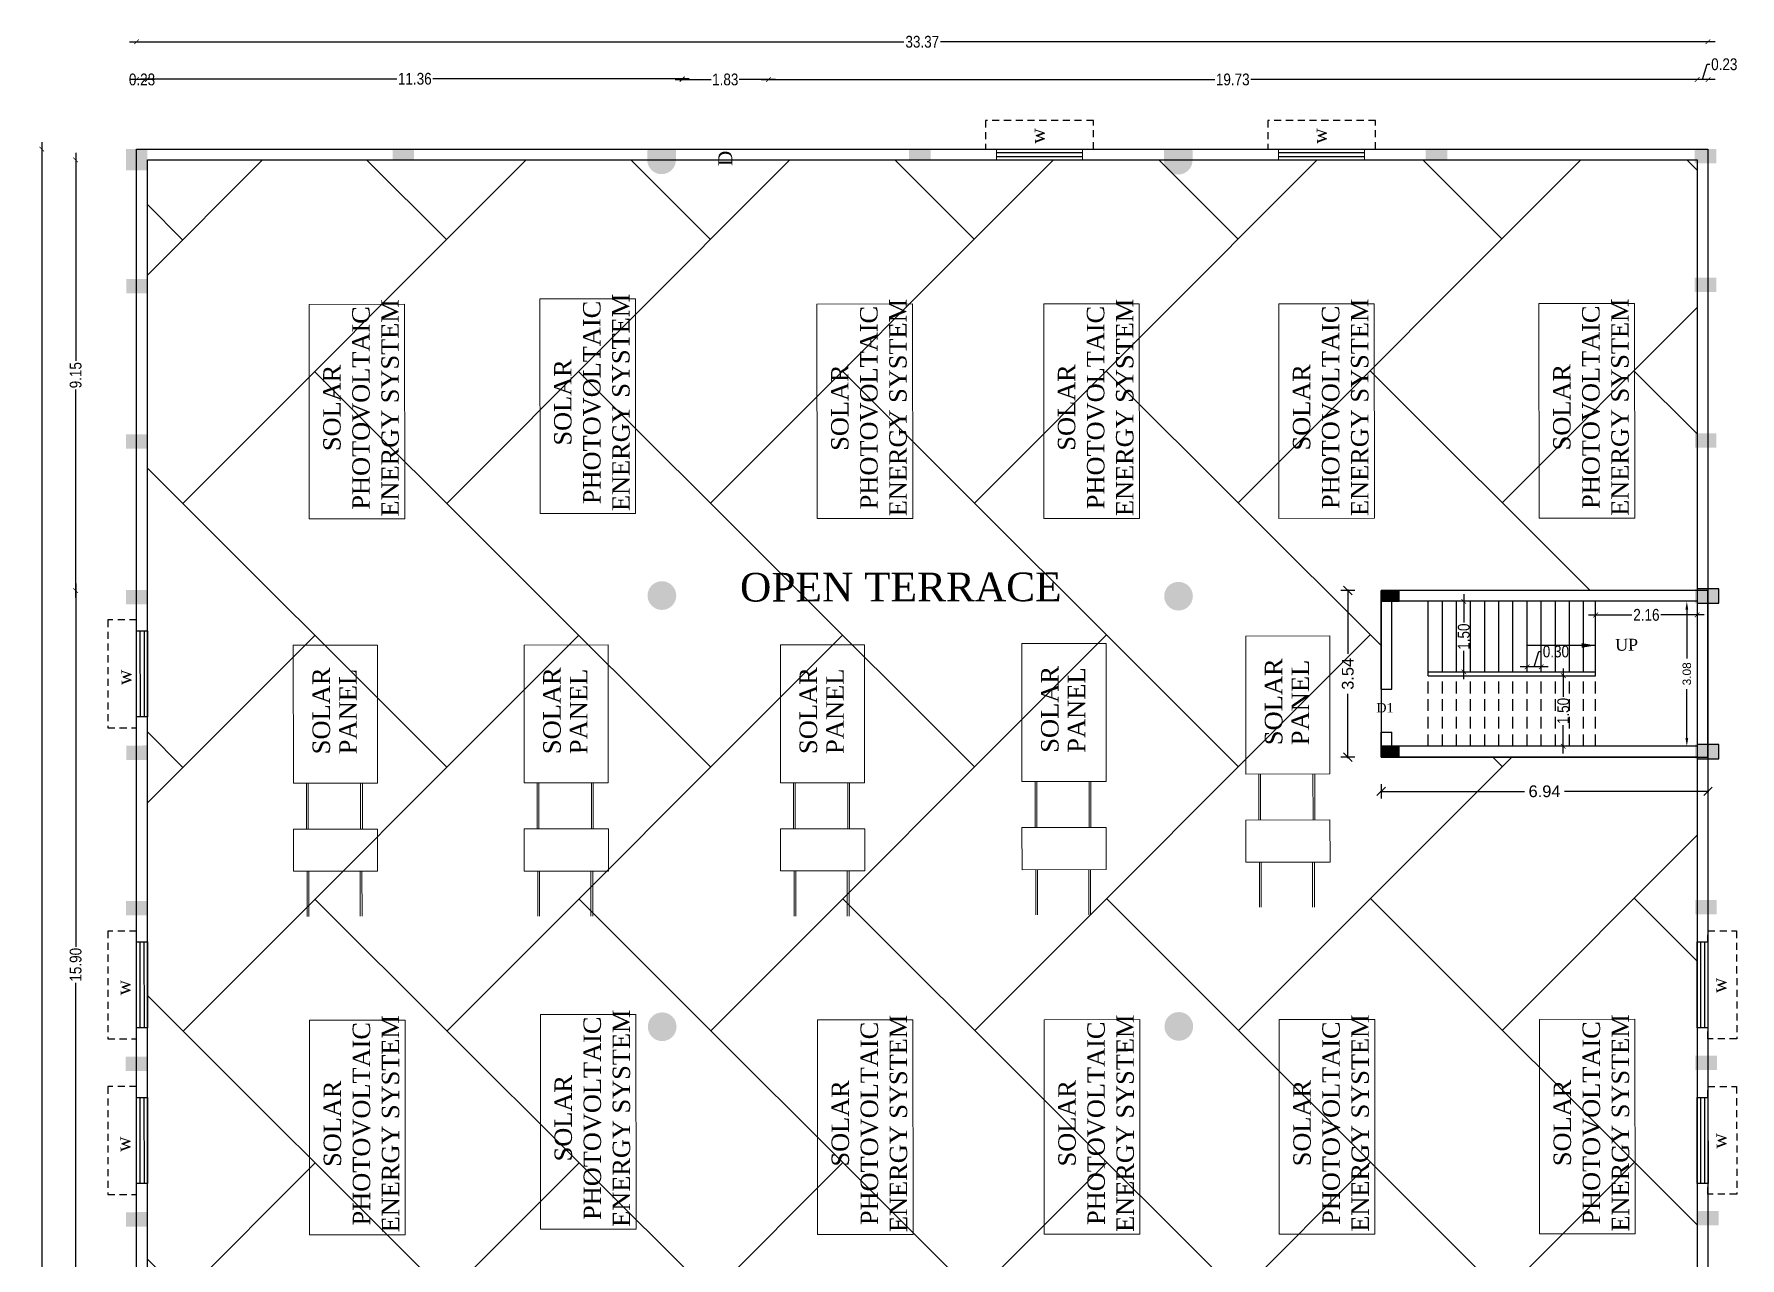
# Model space of a CAD drawing. Header units: metres. Extents: x 0 to 2231, y 0 to 2243.
# Drawn here: x 2113.82 to 2150.05, y 2185 to 2211 of the extents above; entities that cross this region are included whole.
import ezdxf

# ---------------------------------------------------------------- set-up
doc = ezdxf.new("R2010")
doc.units = ezdxf.units.M
doc.linetypes.add('DASHED', pattern=[0.75, 0.5, -0.25])
doc.linetypes.add('DASHED2', pattern=[0.375, 0.25, -0.125])
doc.layers.add('BLK_1_FLR_2_ROOF_AREA', color=54, linetype='Continuous')
doc.layers.add('BLK_1_STAIR_HEADROOM', color=1, linetype='Continuous')
doc.styles.add('DIM', font='swissc.ttf')
doc.styles.get("Standard").update_dxf_attribs({"font": 'arial.ttf'})
doc.styles.add('TIMES NEW ROMAN', font='times.ttf')
doc.dimstyles.new('Din', dxfattribs={"dimscale": 0, "dimtxt": 0.25, "dimasz": 0.1, "dimexe": 0.15, "dimexo": 0.15, "dimgap": 0.03, "dimtad": 0, "dimzin": 0, "dimdsep": 46, "dimtxsty": 'DIM', "dimblk": 'ARCHTICK', "dimcen": 0.09, "dimdle": 0.15, "dimse1": 1, "dimse2": 1, "dimclrd": 256, "dimclre": 256, "dimclrt": 7, "dimadec": 0, "dimazin": 3, "dimtfac": 1, "dimtofl": 0, "dimtmove": 1, "dimatfit": 3, "dimfxl": 0, "dimtolj": 1, "dimtzin": 0, "dimarcsym": 0})
doc.dimstyles.get("Standard").update_dxf_attribs({"dimtxt": 0.18, "dimasz": 0.18, "dimexe": 0.18, "dimexo": 0.0625, "dimgap": 0.09, "dimtad": 0, "dimtih": 1, "dimtoh": 1, "dimdec": 4, "dimzin": 0, "dimdsep": 46, "dimtxsty": 'Standard', "dimcen": 0.09, "dimadec": 0, "dimazin": 0, "dimtfac": 1, "dimtdec": 4, "dimtofl": 0, "dimtmove": 0, "dimatfit": 3, "dimfxl": 0, "dimtolj": 1, "dimtzin": 0, "dimarcsym": 0})
doc.dimstyles.new('STANDARD$0', dxfattribs={"dimtxt": 0.25, "dimasz": 0.18, "dimexe": 0.15, "dimexo": 0.15, "dimgap": 0.1, "dimtad": 0, "dimzin": 0, "dimdsep": 46, "dimtxsty": 'Standard', "dimblk": 'OBLIQUE', "dimcen": 0.0625, "dimdle": 0.02, "dimadec": 0, "dimazin": 0, "dimtfac": 1, "dimtix": 1, "dimtofl": 0, "dimtmove": 2, "dimatfit": 3, "dimldrblk": 'OBLIQUE', "dimfxl": 0, "dimtolj": 1, "dimtzin": 0, "dimarcsym": 0})

# ---------------------------------------------------------------- blocks, each defined once
blk = doc.blocks.new('_ArchTick')
at = {"color": 0, "linetype": 'ByBlock', "const_width": 0.15}
blk.add_lwpolyline([(-0.5, -0.5), (0.5, 0.5)], dxfattribs=at)
blk = doc.blocks.new('*D455')
at = {"lineweight": -2}
for p, q in [((2114.705, 2208.477), (2114.705, 2204.058)), ((2114.705, 2199.029), (2114.705, 2203.449))]:
    blk.add_line(p, q, dxfattribs=at)
at = {"layer": 'Defpoints', "color": 0}
for p in [(2114.705, 2208.327), (2117.168, 2208.327), (2116.686, 2199.179)]:
    blk.add_point(p, dxfattribs=at)
at = {"lineweight": -2, "xscale": 0.1, "yscale": 0.1, "zscale": 0.1}
for p, rotation in [((2114.705, 2208.327), 90), ((2114.705, 2199.179), 270)]:
    blk.add_blockref('_ArchTick', p, dxfattribs=dict(at, rotation=rotation))
at = {"color": 7, "insert": (2114.705, 2203.753), "char_height": 0.25, "attachment_point": 5, "rotation": 90, "style": 'DIM'}
blk.add_mtext('\\A1;9.15', dxfattribs=at)
blk = doc.blocks.new('*D456')
at = {"lineweight": -2}
for p, q in [((2113.986, 2208.707), (2113.987, 2171.073)), ((2113.987, 2132.664), (2113.987, 2170.298))]:
    blk.add_line(p, q, dxfattribs=at)
at = {"layer": 'Defpoints', "color": 0}
for p in [(2113.986, 2208.557), (2115.999, 2208.557), (2116.001, 2132.814)]:
    blk.add_point(p, dxfattribs=at)
at = {"lineweight": -2, "xscale": 0.1, "yscale": 0.1, "zscale": 0.1}
for p, rotation in [((2113.986, 2208.557), 90.00107987967621), ((2113.987, 2132.814), 270.0010798796762)]:
    blk.add_blockref('_ArchTick', p, dxfattribs=dict(at, rotation=rotation))
at = {"color": 7, "insert": (2113.987, 2170.685), "char_height": 0.25, "attachment_point": 5, "rotation": 270.0011, "style": 'DIM'}
blk.add_mtext('\\A1;75.74', dxfattribs=at)
blk = doc.blocks.new('*D457')
at = {"lineweight": -2}
for p, q in [((2149.256, 2210.035), (2149.353, 2210.358)), ((2149.353, 2210.358), (2149.413, 2210.358)), ((2149.521, 2210.035), (2148.991, 2210.035))]:
    blk.add_line(p, q, dxfattribs=at)
at = {"layer": 'Defpoints', "color": 0}
for p in [(2149.141, 2210.035), (2149.141, 2206.698), (2149.371, 2206.698)]:
    blk.add_point(p, dxfattribs=at)
at = {"lineweight": -2, "xscale": 0.1, "yscale": 0.1, "zscale": 0.1, "rotation": 180}
blk.add_blockref('_ArchTick', (2149.141, 2210.035), dxfattribs=at)
at = {"lineweight": -2, "xscale": 0.1, "yscale": 0.1, "zscale": 0.1}
blk.add_blockref('_ArchTick', (2149.371, 2210.035), dxfattribs=at)
at = {"color": 7, "insert": (2149.717, 2210.358), "char_height": 0.25, "attachment_point": 5, "style": 'DIM'}
blk.add_mtext('\\A1;0.23', dxfattribs=at)
blk = doc.blocks.new('*D373')
at = {"lineweight": -2}
for p, q in [((2129.265, 2210.035), (2138.896, 2210.035)), ((2149.291, 2210.035), (2139.66, 2210.035))]:
    blk.add_line(p, q, dxfattribs=at)
at = {"layer": 'Defpoints', "color": 0}
for p in [(2129.415, 2210.035), (2129.415, 2208.442), (2149.141, 2206.698)]:
    blk.add_point(p, dxfattribs=at)
at = {"lineweight": -2, "xscale": 0.1, "yscale": 0.1, "zscale": 0.1, "rotation": 180}
blk.add_blockref('_ArchTick', (2129.415, 2210.035), dxfattribs=at)
at = {"lineweight": -2, "xscale": 0.1, "yscale": 0.1, "zscale": 0.1}
blk.add_blockref('_ArchTick', (2149.141, 2210.035), dxfattribs=at)
at = {"color": 7, "insert": (2139.278, 2210.035), "char_height": 0.25, "attachment_point": 5, "style": 'DIM'}
blk.add_mtext('\\A1;19.73', dxfattribs=at)
blk = doc.blocks.new('*D374')
at = {"lineweight": -2}
for p, q in [((2127.435, 2210.035), (2128.2, 2210.035)), ((2129.565, 2210.035), (2128.799, 2210.035))]:
    blk.add_line(p, q, dxfattribs=at)
at = {"layer": 'Defpoints', "color": 0}
for p in [(2127.585, 2210.035), (2127.585, 2208.442), (2129.415, 2208.442)]:
    blk.add_point(p, dxfattribs=at)
at = {"lineweight": -2, "xscale": 0.1, "yscale": 0.1, "zscale": 0.1, "rotation": 180}
blk.add_blockref('_ArchTick', (2127.585, 2210.035), dxfattribs=at)
at = {"lineweight": -2, "xscale": 0.1, "yscale": 0.1, "zscale": 0.1}
blk.add_blockref('_ArchTick', (2129.415, 2210.035), dxfattribs=at)
at = {"color": 7, "insert": (2128.5, 2210.035), "char_height": 0.25, "attachment_point": 5, "style": 'DIM'}
blk.add_mtext('\\A1;1.83', dxfattribs=at)
blk = doc.blocks.new('*D375')
at = {"lineweight": -2}
for p, q in [((2116.079, 2210.05), (2121.523, 2210.05)), ((2127.735, 2210.05), (2122.291, 2210.05))]:
    blk.add_line(p, q, dxfattribs=at)
at = {"layer": 'Defpoints', "color": 0}
for p in [(2116.229, 2210.05), (2127.585, 2208.458), (2116.229, 2207.89)]:
    blk.add_point(p, dxfattribs=at)
at = {"lineweight": -2, "xscale": 0.1, "yscale": 0.1, "zscale": 0.1, "rotation": 180}
blk.add_blockref('_ArchTick', (2116.229, 2210.05), dxfattribs=at)
at = {"lineweight": -2, "xscale": 0.1, "yscale": 0.1, "zscale": 0.1}
blk.add_blockref('_ArchTick', (2127.585, 2210.05), dxfattribs=at)
at = {"color": 7, "insert": (2121.907, 2210.05), "char_height": 0.25, "attachment_point": 5, "style": 'DIM'}
blk.add_mtext('\\A1;11.36', dxfattribs=at)
blk = doc.blocks.new('*D458')
at = {"lineweight": -2}
blk.add_line((2116.379, 2210.035), (2115.849, 2210.035), dxfattribs=at)
at = {"layer": 'Defpoints', "color": 0}
for p in [(2115.999, 2210.035), (2115.999, 2207.827), (2116.229, 2207.875)]:
    blk.add_point(p, dxfattribs=at)
at = {"lineweight": -2, "xscale": 0.1, "yscale": 0.1, "zscale": 0.1, "rotation": 180}
blk.add_blockref('_ArchTick', (2115.999, 2210.035), dxfattribs=at)
at = {"lineweight": -2, "xscale": 0.1, "yscale": 0.1, "zscale": 0.1}
blk.add_blockref('_ArchTick', (2116.229, 2210.035), dxfattribs=at)
at = {"color": 7, "insert": (2116.114, 2210.035), "char_height": 0.25, "attachment_point": 5, "style": 'DIM'}
blk.add_mtext('\\A1;0.23', dxfattribs=at)
blk = doc.blocks.new('*D459')
at = {"lineweight": -2}
for p, q in [((2115.849, 2210.836), (2132.296, 2210.836)), ((2149.521, 2210.836), (2133.073, 2210.836))]:
    blk.add_line(p, q, dxfattribs=at)
at = {"layer": 'Defpoints', "color": 0}
for p in [(2115.999, 2210.836), (2115.999, 2204.254), (2149.371, 2204.254)]:
    blk.add_point(p, dxfattribs=at)
at = {"lineweight": -2, "xscale": 0.1, "yscale": 0.1, "zscale": 0.1, "rotation": 180}
blk.add_blockref('_ArchTick', (2115.999, 2210.836), dxfattribs=at)
at = {"lineweight": -2, "xscale": 0.1, "yscale": 0.1, "zscale": 0.1}
blk.add_blockref('_ArchTick', (2149.371, 2210.836), dxfattribs=at)
at = {"color": 7, "insert": (2132.685, 2210.836), "char_height": 0.25, "attachment_point": 5, "style": 'DIM'}
blk.add_mtext('\\A1;33.37', dxfattribs=at)
blk = doc.blocks.new('*D376')
at = {"lineweight": -2}
for p, q in [((2146.835, 2198.66), (2147.757, 2198.66)), ((2149.291, 2198.66), (2148.368, 2198.66))]:
    blk.add_line(p, q, dxfattribs=at)
at = {"layer": 'Defpoints', "color": 0}
for p in [(2146.985, 2198.949), (2149.141, 2198.949), (2149.141, 2198.66)]:
    blk.add_point(p, dxfattribs=at)
at = {"lineweight": -2, "xscale": 0.1, "yscale": 0.1, "zscale": 0.1, "rotation": 180}
blk.add_blockref('_ArchTick', (2146.985, 2198.66), dxfattribs=at)
at = {"lineweight": -2, "xscale": 0.1, "yscale": 0.1, "zscale": 0.1}
blk.add_blockref('_ArchTick', (2149.141, 2198.66), dxfattribs=at)
at = {"color": 7, "insert": (2148.063, 2198.66), "char_height": 0.25, "attachment_point": 5, "style": 'DIM'}
blk.add_mtext('\\A1;2.16', dxfattribs=at)
blk = doc.blocks.new('*D460')
at = {"color": 0, "lineweight": -2}
for p, q in [((2148.922, 2198.769), (2148.922, 2197.733)), ((2148.922, 2196.049), (2148.922, 2197.085))]:
    blk.add_line(p, q, dxfattribs=at)
at = {"color": 0}
for points in [[(2148.892, 2198.769), (2148.952, 2198.769), (2148.922, 2198.949)], [(2148.892, 2196.049), (2148.952, 2196.049), (2148.922, 2195.869)]]:
    blk.add_solid(points, dxfattribs=at)
at = {"layer": 'Defpoints', "color": 0}
for p in [(2149.141, 2198.949), (2148.922, 2195.869), (2149.141, 2195.869)]:
    blk.add_point(p, dxfattribs=at)
at = {"color": 0, "insert": (2148.922, 2197.409), "char_height": 0.18, "attachment_point": 5, "rotation": 90}
blk.add_mtext('\\A1;3.08', dxfattribs=at)
blk = doc.blocks.new('*D365')
at = {"lineweight": -2}
for p, q in [((2114.705, 2199.329), (2114.705, 2191.61)), ((2114.705, 2183.126), (2114.705, 2190.845))]:
    blk.add_line(p, q, dxfattribs=at)
at = {"layer": 'Defpoints', "color": 0}
for p in [(2114.705, 2199.179), (2114.705, 2183.276), (2114.705, 2183.276)]:
    blk.add_point(p, dxfattribs=at)
at = {"lineweight": -2, "xscale": 0.1, "yscale": 0.1, "zscale": 0.1}
for p, rotation in [((2114.705, 2199.179), 90), ((2114.705, 2183.276), 270)]:
    blk.add_blockref('_ArchTick', p, dxfattribs=dict(at, rotation=rotation))
at = {"color": 7, "insert": (2114.705, 2191.228), "char_height": 0.25, "attachment_point": 5, "rotation": 90, "style": 'DIM'}
blk.add_mtext('\\A1;15.90', dxfattribs=at)
blk = doc.blocks.new('A$C41D80E98')
at = {"lineweight": 13}
blk.add_lwpolyline([(0, 2.37), (1.096, 2.37), (1.096, -0.092), (0, -0.092)], close=True, dxfattribs=at)
at = {"linetype": 'ByBlock', "lineweight": 18, "insert": (0.161, -0.088), "char_height": 0.2, "attachment_point": 1, "rotation": 90}
blk.add_mtext_dynamic_manual_height_columns('{\\fTimes New Roman|b0|i0|c0|p18;\\W5.12754;  \\W1;SOLAR \\P{\\W1.363485; }PHOTOVOLTAIC \\P{\\W0.286337; }ENERGY SYSTEM }', width=2.4665, gutter_width=12.5, heights=[0], dxfattribs=at)
blk = doc.blocks.new('A$C0F376840')
at = {"lineweight": 18}
for p, q in [((0, 1.735), (0, 3.532)), ((0, 3.532), (1.096, 3.532)), ((1.096, 3.532), (1.096, 1.735)), ((1.096, 1.735), (0, 1.735)), ((0.17, 1.136), (0.17, 1.735)), ((0.193, 1.136), (0.193, 1.735)), ((0.875, 1.136), (0.875, 1.735)), ((0.898, 1.136), (0.898, 1.735)), ((0, 1.136), (1.096, 1.136)), ((0, 1.136), (0, 0.588)), ((1.096, 1.136), (1.096, 0.588)), ((0, 0.588), (1.096, 0.588)), ((0.178, 0.588), (0.178, 0)), ((0.2, 0.588), (0.2, 0)), ((0.869, 0.588), (0.869, 0)), ((0.892, 0.588), (0.892, 0))]:
    blk.add_line(p, q, dxfattribs=at)
at = {"lineweight": 13, "style": 'TIMES NEW ROMAN'}
for s, p in [('SOLAR ', (0.477, 2.11)), ('PANEL', (0.825, 2.11))]:
    blk.add_text(s, height=0.2286, rotation=90, dxfattribs=at).set_placement(p)
blk = doc.blocks.new('*D606')
at = {"lineweight": -2}
for p, q in [((2145.679, 2197.559), (2145.776, 2197.882)), ((2145.776, 2197.882), (2145.836, 2197.882)), ((2145.979, 2197.559), (2145.379, 2197.559))]:
    blk.add_line(p, q, dxfattribs=at)
at = {"layer": 'Defpoints', "color": 0}
for p in [(2145.529, 2197.559), (2145.529, 2197.449), (2145.829, 2197.449)]:
    blk.add_point(p, dxfattribs=at)
at = {"lineweight": -2, "xscale": 0.1, "yscale": 0.1, "zscale": 0.1, "rotation": 180}
blk.add_blockref('_ArchTick', (2145.529, 2197.559), dxfattribs=at)
at = {"lineweight": -2, "xscale": 0.1, "yscale": 0.1, "zscale": 0.1}
blk.add_blockref('_ArchTick', (2145.829, 2197.559), dxfattribs=at)
at = {"color": 7, "insert": (2146.141, 2197.882), "char_height": 0.25, "attachment_point": 5, "style": 'DIM'}
blk.add_mtext('\\A1;0.30', dxfattribs=at)
blk = doc.blocks.new('*D607')
at = {"lineweight": -2}
for p, q in [((2144.185, 2199.099), (2144.185, 2198.499)), ((2144.185, 2197.299), (2144.185, 2197.9))]:
    blk.add_line(p, q, dxfattribs=at)
at = {"layer": 'Defpoints', "color": 0}
for p in [(2144.185, 2198.949), (2144.329, 2198.949), (2144.329, 2197.449)]:
    blk.add_point(p, dxfattribs=at)
at = {"lineweight": -2, "xscale": 0.1, "yscale": 0.1, "zscale": 0.1}
for p, rotation in [((2144.185, 2198.949), 90), ((2144.185, 2197.449), 270)]:
    blk.add_blockref('_ArchTick', p, dxfattribs=dict(at, rotation=rotation))
at = {"color": 7, "insert": (2144.185, 2198.199), "char_height": 0.25, "attachment_point": 5, "rotation": 90, "style": 'DIM'}
blk.add_mtext('\\A1;1.50', dxfattribs=at)
blk = doc.blocks.new('*D608')
at = {"lineweight": -2}
for p, q in [((2146.298, 2197.519), (2146.298, 2196.919)), ((2146.298, 2195.719), (2146.298, 2196.32))]:
    blk.add_line(p, q, dxfattribs=at)
at = {"layer": 'Defpoints', "color": 0}
for p in [(2146.429, 2197.369), (2146.298, 2195.869), (2146.429, 2195.869)]:
    blk.add_point(p, dxfattribs=at)
at = {"lineweight": -2, "xscale": 0.1, "yscale": 0.1, "zscale": 0.1}
for p, rotation in [((2146.298, 2197.369), 90), ((2146.298, 2195.869), 270)]:
    blk.add_blockref('_ArchTick', p, dxfattribs=dict(at, rotation=rotation))
at = {"color": 7, "insert": (2146.298, 2196.619), "char_height": 0.25, "attachment_point": 5, "rotation": 90, "style": 'DIM'}
blk.add_mtext('\\A1;1.50', dxfattribs=at)
blk = doc.blocks.new('_Oblique')
at = {"color": 0, "lineweight": -2}
blk.add_line((-0.5, -0.5), (0.5, 0.5), dxfattribs=at)
blk = doc.blocks.new('*D509')
at = {"layer": 'BLK_1_STAIR_HEADROOM', "color": 0, "linetype": 'Continuous', "lineweight": -2}
for p, q in [((2142.429, 2195.062), (2142.429, 2194.762)), ((2149.371, 2195.062), (2149.371, 2194.762)), ((2142.409, 2194.912), (2145.475, 2194.912)), ((2149.391, 2194.912), (2146.325, 2194.912))]:
    blk.add_line(p, q, dxfattribs=at)
at = {"layer": 'Defpoints', "color": 0, "linetype": 'Continuous'}
for p in [(2142.429, 2195.639), (2149.371, 2195.639), (2149.371, 2194.912)]:
    blk.add_point(p, dxfattribs=at)
at = {"layer": 'BLK_1_STAIR_HEADROOM', "color": 0, "linetype": 'Continuous', "lineweight": -2, "xscale": 0.18, "yscale": 0.18, "zscale": 0.18, "rotation": 180}
blk.add_blockref('_Oblique', (2142.429, 2194.912), dxfattribs=at)
at = {"layer": 'BLK_1_STAIR_HEADROOM', "color": 0, "linetype": 'Continuous', "lineweight": -2, "xscale": 0.18, "yscale": 0.18, "zscale": 0.18}
blk.add_blockref('_Oblique', (2149.371, 2194.912), dxfattribs=at)
at = {"layer": 'BLK_1_STAIR_HEADROOM', "color": 0, "linetype": 'Continuous', "insert": (2145.9, 2194.912), "char_height": 0.25, "attachment_point": 5}
blk.add_mtext('\\A1;6.94', dxfattribs=at)
blk = doc.blocks.new('*D510')
at = {"layer": 'BLK_1_STAIR_HEADROOM', "color": 0, "linetype": 'Continuous', "lineweight": -2}
for p, q in [((2141.872, 2199.179), (2141.572, 2199.179)), ((2141.722, 2199.199), (2141.722, 2197.833)), ((2141.722, 2195.619), (2141.722, 2196.985)), ((2141.872, 2195.639), (2141.572, 2195.639))]:
    blk.add_line(p, q, dxfattribs=at)
at = {"layer": 'Defpoints', "color": 0, "linetype": 'Continuous'}
for p in [(2141.722, 2199.179), (2142.429, 2199.179), (2142.429, 2195.639)]:
    blk.add_point(p, dxfattribs=at)
at = {"layer": 'BLK_1_STAIR_HEADROOM', "color": 0, "linetype": 'Continuous', "lineweight": -2, "xscale": 0.18, "yscale": 0.18, "zscale": 0.18}
for p, rotation in [((2141.722, 2199.179), 90), ((2141.722, 2195.639), 270)]:
    blk.add_blockref('_Oblique', p, dxfattribs=dict(at, rotation=rotation))
at = {"layer": 'BLK_1_STAIR_HEADROOM', "color": 0, "linetype": 'Continuous', "insert": (2141.722, 2197.409), "char_height": 0.25, "attachment_point": 5, "rotation": 90}
blk.add_mtext('\\A1;3.54', dxfattribs=at)

msp = doc.modelspace()

# ---------------------------------------------------------------- hatches: boundary and pattern name
for points in [[(2116.22854, 2208.10346), (2116.22823, 2208.5606), (2115.77108, 2208.56029), (2115.7714, 2208.10314)], [(2121.89128, 2208.30962), (2121.89112, 2208.5382), (2121.43397, 2208.53788), (2121.43413, 2208.30931)], [(2127.4532, 2208.32913), (2127.45305, 2208.5577), (2126.84352, 2208.55728), (2126.84368, 2208.3287)], [(2132.40275, 2208.31548), (2132.40259, 2208.54405), (2132.85974, 2208.54437), (2132.8599, 2208.31579)], [(2138.42468, 2208.32108), (2138.42452, 2208.54965), (2137.81499, 2208.54923), (2137.81515, 2208.32065)], [(2143.83422, 2208.32482), (2143.83407, 2208.5534), (2143.37692, 2208.55308), (2143.37708, 2208.32451)], [(2149.54573, 2208.25259), (2149.54552, 2208.55735), (2149.08838, 2208.55704), (2149.08859, 2208.25227)], [(2149.09144, 2208.25227), (2149.09123, 2208.55704), (2149.54838, 2208.55735), (2149.54859, 2208.25259)], [(2116.23655, 2205.49581), (2116.23633, 2205.80057), (2115.77919, 2205.80026), (2115.7794, 2205.49549)], [(2149.54762, 2205.51892), (2149.54741, 2205.82369), (2149.09027, 2205.82337), (2149.09048, 2205.51861)], [(2116.22849, 2202.19105), (2116.22828, 2202.49581), (2115.77113, 2202.49549), (2115.77134, 2202.19073)], [(2149.54991, 2202.21416), (2149.5497, 2202.51892), (2149.09256, 2202.51861), (2149.09277, 2202.21384)], [(2116.22792, 2198.88629), (2116.22771, 2199.19105), (2115.77056, 2199.19073), (2115.77077, 2198.88597)], [(2149.5522, 2198.9094), (2149.55199, 2199.21416), (2149.09485, 2199.21384), (2149.09506, 2198.90908)], [(2149.59782, 2198.9091), (2149.59782, 2199.21386), (2149.14067, 2199.21386), (2149.14067, 2198.9091)], [(2116.23954, 2195.58152), (2116.23933, 2195.88629), (2115.78219, 2195.88597), (2115.7824, 2195.58121)], [(2149.55449, 2195.60464), (2149.55428, 2195.9094), (2149.09714, 2195.90908), (2149.09735, 2195.60432)], [(2149.59782, 2195.60433), (2149.59782, 2195.9091), (2149.14067, 2195.9091), (2149.14067, 2195.60433)], [(2116.22983, 2192.27676), (2116.22961, 2192.58152), (2115.77247, 2192.58121), (2115.77268, 2192.27644)], [(2149.55678, 2192.29987), (2149.55657, 2192.60464), (2149.09942, 2192.60432), (2149.09964, 2192.29956)], [(2116.22534, 2188.972), (2116.22513, 2189.27676), (2115.76799, 2189.27644), (2115.7682, 2188.97168)], [(2149.55907, 2188.99511), (2149.55886, 2189.29987), (2149.10171, 2189.29956), (2149.10193, 2188.99479)], [(2116.22929, 2185.66724), (2116.22908, 2185.972), (2115.77194, 2185.97168), (2115.77215, 2185.66692)], [(2149.60052, 2185.69035), (2149.60031, 2185.99511), (2149.14316, 2185.99479), (2149.14337, 2185.69003)]]:
    msp.add_hatch(color=256).paths.add_polyline_path(points)
h = msp.add_hatch()
h.set_pattern_fill('AR-HBONE', color=256, scale=0.039, angle=90.036116)
h.set_pattern_definition([(135.036116, (-69971.675, -37647.3637), (-5.6036787, -0.00353223), [11.8872, -3.9624]), (225.036116, (-69974.4784, -37644.5636), (-5.6036787, -0.00353223), [11.8872, -3.9624])])
h.paths.add_polyline_path([(2149.14067, 2183.27705), (2116.2291, 2183.27705), (2116.2291, 2208.32705), (2149.14067, 2208.32705), (2149.14067, 2199.17932), (2142.42922, 2199.17932), (2142.42922, 2195.64074), (2149.14353, 2195.64074)])
h = msp.add_hatch(color=256)
h.paths.add_polyline_path([(2127.14865, 2208.02415), (2127.14844, 2208.32892), (2126.84368, 2208.3287, 0.41421356)])
h.paths.add_polyline_path([(2127.14865, 2208.02415, 0.41421356), (2127.4532, 2208.32913), (2127.14844, 2208.32892)])
h = msp.add_hatch(color=256)
h.paths.add_polyline_path([(2138.12013, 2208.0161), (2138.11991, 2208.32087), (2137.81515, 2208.32065, 0.41421356)])
h.paths.add_polyline_path([(2138.12013, 2208.0161, 0.41421356), (2138.42468, 2208.32108), (2138.11991, 2208.32087)])
h = msp.add_hatch(color=256)
h.dxf.hatch_style = 1
h.paths.add_polyline_path([(2126.85008, 2199.07151, 1), (2127.4596, 2199.07194, 1)])
h = msp.add_hatch(color=256)
h.dxf.hatch_style = 1
h.paths.add_polyline_path([(2137.82157, 2199.05764, 1), (2138.43109, 2199.05806, 1)])
h = msp.add_hatch(color=256)
h.dxf.hatch_style = 1
h.paths.add_polyline_path([(2142.42922, 2199.17932), (2142.42922, 2198.95074), (2142.81017, 2198.95074), (2142.81017, 2199.17932)])
h = msp.add_hatch(color=256)
h.dxf.hatch_style = 1
h.paths.add_polyline_path([(2142.42922, 2195.86932), (2142.42922, 2195.64074), (2142.81017, 2195.64074), (2142.81017, 2195.86932)])
h = msp.add_hatch(color=256)
h.dxf.hatch_style = 1
h.paths.add_polyline_path([(2126.85642, 2189.91051, 1), (2127.46595, 2189.91094, 1)])
h = msp.add_hatch(color=256)
h.dxf.hatch_style = 1
h.paths.add_polyline_path([(2137.8279, 2189.91811, 1), (2138.43742, 2189.91854, 1)])

# ---------------------------------------------------------------- linework, layer by layer
for p, q in [((2116.2291, 2208.32705), (2127.58468, 2208.32705)), ((2127.58468, 2208.32705), (2146.09067, 2208.32705)), ((2134.2609, 2208.48422), (2136.08948, 2208.48422)), ((2134.2609, 2208.39846), (2136.08948, 2208.39846)), ((2140.25015, 2208.48422), (2142.07873, 2208.48422)), ((2140.25015, 2208.39846), (2142.07873, 2208.39846)), ((2146.09067, 2208.32705), (2149.14067, 2208.32705)), ((2149.14067, 2199.17932), (2142.42922, 2199.17932)), ((2142.42922, 2198.94932), (2142.42922, 2199.17932)), ((2142.42922, 2199.17932), (2142.42922, 2198.95074)), ((2142.42922, 2199.17932), (2142.42922, 2198.95074)), ((2142.42922, 2197.08097), (2142.42922, 2199.17932)), ((2149.14067, 2198.94932), (2142.42922, 2198.94932)), ((2142.65922, 2197.08113), (2142.65922, 2199.17932)), ((2143.42922, 2197.36932), (2143.42922, 2198.94932)), ((2143.72922, 2197.44932), (2143.72922, 2198.94932)), ((2144.02922, 2197.44932), (2144.02922, 2198.94932)), ((2144.32922, 2197.44932), (2144.32922, 2198.94932)), ((2144.62922, 2197.44932), (2144.62922, 2198.94932)), ((2144.92922, 2197.44932), (2144.92922, 2198.94932)), ((2145.22922, 2197.44932), (2145.22922, 2198.94932)), ((2145.52922, 2197.44932), (2145.52922, 2198.94932)), ((2145.82922, 2197.44932), (2145.82922, 2198.94932)), ((2146.12922, 2197.44932), (2146.12922, 2198.94932)), ((2146.42922, 2197.44932), (2146.42922, 2198.94932)), ((2146.72922, 2197.44932), (2146.72922, 2198.94932)), ((2146.98479, 2197.44932), (2146.98479, 2198.94932)), ((2116.07067, 2198.32327), (2116.07193, 2196.4947)), ((2116.15642, 2198.32333), (2116.15769, 2196.49475)), ((2143.42922, 2197.44932), (2146.98479, 2197.44932)), ((2143.42922, 2197.36932), (2146.98479, 2197.36932)), ((2146.98479, 2197.36932), (2146.98479, 2197.44932)), ((2142.42859, 2197.08097), (2142.65859, 2197.08113)), ((2142.42922, 2196.17097), (2142.65922, 2196.17113)), ((2142.42922, 2195.64074), (2142.42922, 2196.17097)), ((2142.65922, 2195.64074), (2142.65922, 2196.17113)), ((2142.42922, 2195.63932), (2142.42922, 2195.86932)), ((2142.42922, 2195.86932), (2142.42922, 2195.64074)), ((2142.42922, 2195.86932), (2142.42922, 2195.64074)), ((2149.14353, 2195.86932), (2142.65723, 2195.86932)), ((2149.14353, 2195.64074), (2142.81017, 2195.64074)), ((2116.06924, 2191.71375), (2116.07051, 2189.88517)), ((2116.15499, 2191.71381), (2116.15626, 2189.88523)), ((2149.21081, 2191.71521), (2149.21208, 2189.88663)), ((2149.29657, 2191.71527), (2149.29783, 2189.88669)), ((2116.06924, 2188.40899), (2116.07051, 2186.58041)), ((2116.15499, 2188.40905), (2116.15626, 2186.58047)), ((2149.20853, 2188.41044), (2149.20979, 2186.58186)), ((2149.29428, 2188.4105), (2149.29554, 2186.58192))]:
    msp.add_line(p, q)
at = {"linetype": 'DASHED2'}
for p, q in [((2143.42922, 2195.86932), (2143.42922, 2197.36932)), ((2143.72922, 2195.86932), (2143.72922, 2197.36932)), ((2144.02922, 2195.86932), (2144.02922, 2197.36932)), ((2144.32922, 2195.86932), (2144.32922, 2197.36932)), ((2144.62922, 2195.86932), (2144.62922, 2197.36932)), ((2144.92922, 2195.86932), (2144.92922, 2197.36932)), ((2145.22922, 2195.86932), (2145.22922, 2197.36932)), ((2145.52922, 2195.86932), (2145.52922, 2197.36932)), ((2145.82922, 2195.86932), (2145.82922, 2197.36932)), ((2146.12922, 2195.86932), (2146.12922, 2197.36932)), ((2146.42922, 2195.86932), (2146.42922, 2197.36932)), ((2146.72922, 2195.86932), (2146.72922, 2197.36932)), ((2146.98479, 2195.86932), (2146.98479, 2197.36932))]:
    msp.add_line(p, q, dxfattribs=at)
at = {"linetype": 'DASHED', "ltscale": 0.3}
for points in [[(2136.08935, 2208.55705), (2136.31935, 2208.55705), (2136.31935, 2209.16705), (2134.03077, 2209.16705), (2134.03077, 2208.55705), (2134.2609, 2208.55705)], [(2142.07861, 2208.55705), (2142.30861, 2208.55705), (2142.30861, 2209.16705), (2140.02003, 2209.16705), (2140.02003, 2208.55705), (2140.25015, 2208.55705)], [(2115.99783, 2198.32322), (2115.99767, 2198.55322), (2115.38767, 2198.5528), (2115.38926, 2196.26422), (2115.99926, 2196.26465), (2115.9991, 2196.49477)], [(2115.99783, 2191.7137), (2115.99767, 2191.9437), (2115.38767, 2191.94328), (2115.38926, 2189.6547), (2115.99926, 2189.65512), (2115.9991, 2189.88525)], [(2149.3694, 2191.71532), (2149.36925, 2191.94532), (2149.97925, 2191.94574), (2149.98083, 2189.65716), (2149.37083, 2189.65674), (2149.37067, 2189.88687)], [(2115.99783, 2188.40894), (2115.99767, 2188.63894), (2115.38767, 2188.63852), (2115.38926, 2186.34994), (2115.99926, 2186.35036), (2115.9991, 2186.58049)], [(2149.3694, 2188.41055), (2149.36925, 2188.64055), (2149.97925, 2188.64098), (2149.98083, 2186.3524), (2149.37083, 2186.35197), (2149.37067, 2186.5821)]]:
    msp.add_lwpolyline(points, dxfattribs=at)
for points in [[(2115.9991, 2195.527), (2115.9991, 2208.55705), (2127.58468, 2208.55705)], [(2116.2291, 2183.27705), (2116.2291, 2201.29705), (2116.2291, 2208.32705)], [(2129.41468, 2208.55705), (2149.37067, 2208.55705), (2149.37067, 2195.527)], [(2149.14067, 2208.32705), (2149.14067, 2201.06705), (2149.14067, 2183.27705)]]:
    msp.add_lwpolyline(points)
for points in [[(2115.9991, 2132.81383), (2115.9991, 2208.55705), (2149.37067, 2208.55705), (2149.37067, 2132.81383)], [(2149.14067, 2183.27705), (2116.2291, 2183.27705), (2116.2291, 2208.32705), (2149.14067, 2208.32705)], [(2142.81017, 2198.95074), (2142.81017, 2199.17932), (2142.42922, 2199.17932), (2142.42922, 2198.95074)], [(2149.37067, 2199.17932), (2142.42922, 2199.17932), (2142.42922, 2195.63932), (2149.37067, 2195.63932)], [(2149.59782, 2198.9091), (2149.59782, 2199.21386), (2149.14067, 2199.21386), (2149.14067, 2198.9091)], [(2116.23052, 2196.4948), (2115.9991, 2196.49465), (2115.99783, 2198.32322), (2116.22926, 2198.32338)], [(2142.81017, 2195.64074), (2142.81017, 2195.86932), (2142.42922, 2195.86932), (2142.42922, 2195.64074)], [(2149.59782, 2195.60433), (2149.59782, 2195.9091), (2149.14067, 2195.9091), (2149.14067, 2195.60433)], [(2116.2291, 2189.88528), (2115.9991, 2189.88512), (2115.99783, 2191.7137), (2116.22783, 2191.71386)], [(2149.37067, 2189.88674), (2149.14067, 2189.88658), (2149.1394, 2191.71516), (2149.3694, 2191.71532)], [(2116.2291, 2186.58052), (2115.9991, 2186.58036), (2115.99783, 2188.40894), (2116.22783, 2188.4091)], [(2149.3713, 2186.58197), (2149.14067, 2186.58178), (2149.14067, 2188.41039), (2149.37004, 2188.41055)]]:
    msp.add_lwpolyline(points, close=True)
at = {"lineweight": 0, "ltscale": 0.6}
for points in [[(2136.08948, 2208.55705), (2136.08948, 2208.32705), (2134.2609, 2208.32705), (2134.2609, 2208.55705)], [(2142.07873, 2208.55705), (2142.07873, 2208.32705), (2140.25015, 2208.32705), (2140.25015, 2208.55705)]]:
    msp.add_lwpolyline(points, close=True, dxfattribs=at)
at = {"layer": 'BLK_1_FLR_2_ROOF_AREA', "color": 54}
msp.add_lwpolyline([(2115.9991, 2208.55705), (2149.37067, 2208.55705), (2149.37067, 2183.04544), (2115.9991, 2183.04867)], close=True, dxfattribs=at)
at = {"layer": 'BLK_1_STAIR_HEADROOM', "color": 1, "linetype": 'Continuous'}
msp.add_lwpolyline([(2142.42922, 2195.63932), (2149.37067, 2195.63932), (2149.37067, 2199.17932), (2142.42922, 2199.17932)], close=True, dxfattribs=at)

# ---------------------------------------------------------------- block references
for name, p, xscale, yscale, zscale, rotation in [('A$C41D80E98', (2124.56729, 2200.9863), 1.851942799907688, 1.851942799907688, 1.851942799907688, 0.0361158821211066), ('A$C41D80E98', (2119.66451, 2200.86932), 1.851942799907688, 1.851942799907688, 1.851942799907688, 0.0361158821211066), ('A$C41D80E98', (2130.4508, 2200.87612), 1.851942799907688, 1.851942799907688, 1.851942799907688, 0.0361158821211066), ('A$C41D80E98', (2135.26649, 2200.87916), 1.851942799907688, 1.851942799907688, 1.851942799907688, 0.0361158821211066), ('A$C41D80E98', (2140.2574, 2200.8823), 1.851942799907688, 1.851942799907688, 1.851942799907688, 0.0361158821211066), ('A$C41D80E98', (2145.78423, 2200.88579), 1.851942799907688, 1.851942799907688, 1.851942799907688, 0.0361158821211066), ('A$C0F376840', (2139.55625, 2192.44997), 1.631353217627805, 1.631353217627805, 1.631353217627805, 0.0361158821211065), ('A$C0F376840', (2119.33114, 2192.25629), 1.631353217627805, 1.631353217627805, 1.631353217627805, 0.0361158821211065), ('A$C0F376840', (2124.23061, 2192.25938), 1.631353217627805, 1.631353217627805, 1.631353217627805, 0.0361158821211065), ('A$C0F376840', (2129.6745, 2192.26281), 1.631353217627805, 1.631353217627805, 1.631353217627805, 0.0361158821211065), ('A$C0F376840', (2134.80347, 2192.28866), 1.631353217627805, 1.631353217627805, 1.631353217627805, 0.0361158821211065), ('A$C41D80E98', (2124.57687, 2185.77916), 1.851942799907688, 1.851942799907688, 1.851942799907688, 0.0361158821211066), ('A$C41D80E98', (2119.67409, 2185.66217), 1.851942799907688, 1.851942799907688, 1.851942799907688, 0.0361158821211066), ('A$C41D80E98', (2130.46039, 2185.66897), 1.851942799907688, 1.851942799907688, 1.851942799907688, 0.0361158821211066), ('A$C41D80E98', (2135.27607, 2185.67201), 1.851942799907688, 1.851942799907688, 1.851942799907688, 0.0361158821211066), ('A$C41D80E98', (2140.26698, 2185.67516), 1.851942799907688, 1.851942799907688, 1.851942799907688, 0.0361158821211066), ('A$C41D80E98', (2145.79382, 2185.67864), 1.851942799907688, 1.851942799907688, 1.851942799907688, 0.0361158821211066)]:
    msp.add_blockref(name, p, dxfattribs=dict(xscale=xscale, yscale=yscale, zscale=zscale, rotation=rotation))

# ---------------------------------------------------------------- texts
at = {"attachment_point": 9}
for s, width, gutter_width, insert, char_height, rotation in [('{\\fTimes New Roman|b0|i0|c0|p18;w}', 0.3361048, 12.5, (2135.28789, 2208.99881), 0.3, 90.599542), ('{\\fTimes New Roman|b0|i0|c0|p18;w}', 0.3361048, 12.5, (2141.27714, 2208.99881), 0.3, 90.599542), ('{\\fTimes New Roman|b0|i0|c0|p18;D}', 2.3607197, 12.5, (2128.64894, 2208.52342), 0.3, 90.599542), ('{\\fTimes New Roman|b0|i0|c0|p18;UP}', 0.3382039, 12.57807, (2147.88696, 2197.89979), 0.2515614, 0.599542), ('{\\fTimes New Roman|b0|i0|c0|p18;w}', 0.3361048, 12.5, (2115.89191, 2197.49837), 0.3, 90.639228), ('{\\fTimes New Roman|b0|i0|c0|p18;D1}', 0.3361048, 12.5, (2142.69534, 2196.58834), 0.2, 0.047568), ('{\\fTimes New Roman|b0|i0|c0|p18;w}', 0.3361048, 12.5, (2149.7631, 2190.95451), 0.3, 90.639228), ('{\\fTimes New Roman|b0|i0|c0|p18;w}', 0.3361048, 12.5, (2115.872, 2190.9075), 0.3, 90.639228), ('{\\fTimes New Roman|b0|i0|c0|p18;w}', 0.3361048, 12.5, (2115.86903, 2187.58022), 0.3, 90.639228), ('{\\fTimes New Roman|b0|i0|c0|p18;w}', 0.3361048, 12.5, (2149.76539, 2187.64975), 0.3, 90.639228)]:
    msp.add_mtext_dynamic_manual_height_columns(s, width=width, gutter_width=gutter_width, heights=[0], dxfattribs=dict(at, insert=insert, char_height=char_height, rotation=rotation))
at = {"insert": (2135.64321, 2198.94342), "char_height": 0.6095265, "width": 7.0776506, "attachment_point": 9, "rotation": 0.072232}
msp.add_mtext('{\\fTimes New Roman|b0|i0|c0|p18;\\W1.82856; \\W1;OPEN TERRACE}', dxfattribs=at)

# ---------------------------------------------------------------- dimensions: what is measured, and where the dimension line sits
for base, p1, p2, angle, picture, middle in [((2115.9991, 2210.83589), (2149.37067, 2204.25369), (2115.9991, 2204.25369), 180, '*D459', (2132.68488, 2210.83589)), ((2149.14067, 2198.66007), (2146.98479, 2198.94932), (2149.14067, 2198.94932), 0, '*D376', (2148.06273, 2198.66007))]:
    dim = msp.add_linear_dim(base=base, p1=p1, p2=p2, angle=angle, dimstyle='Din', override={"dimscale": 1, "dimpost": '\\X'})
    dim.commit()
    dim.dimension.update_dxf_attribs({"geometry": picture, "text_midpoint": middle, "dimtype": 161})
for p1, p2, distance, picture, middle in [((2149.37067, 2206.69825), (2149.14067, 2206.69825), -3.33656, '*D457', (2149.44272, 2210.3583)), ((2116.00052, 2132.81383), (2115.9991, 2208.55705), 2.01323, '*D456', (2113.98658, 2170.6854)), ((2144.32922, 2197.44932), (2144.32922, 2198.94932), 0.14415, '*D607', (2144.18506, 2198.19932)), ((2145.82922, 2197.44932), (2145.52922, 2197.44932), -0.10938, '*D606', (2145.86617, 2197.88187)), ((2146.42922, 2197.36932), (2146.42922, 2195.86932), -0.13086, '*D608', (2146.29836, 2196.61932))]:
    dim = msp.add_aligned_dim(p1=p1, p2=p2, distance=distance, dimstyle='Din', override={"dimscale": 1, "dimpost": '\\X'})
    dim.commit()
    dim.dimension.update_dxf_attribs({"geometry": picture, "text_midpoint": middle})
dim = msp.add_linear_dim(base=(2115.9991, 2210.03481), p1=(2116.2291, 2207.87459), p2=(2115.9991, 2207.82678), dimstyle='Din', override={"dimscale": 1, "dimpost": '\\X'})
dim.commit()
dim.dimension.update_dxf_attribs({"geometry": '*D458', "text_midpoint": (2116.1141, 2210.03481), "dimtype": 160})
for base, p1, p2, picture, middle in [((2116.2291, 2210.05046), (2127.58468, 2208.4577), (2116.2291, 2207.89024), '*D375', (2121.90689, 2210.05046)), ((2127.58468, 2210.03481), (2129.41468, 2208.44205), (2127.58468, 2208.44205), '*D374', (2128.49968, 2210.03481)), ((2129.41468, 2210.03481), (2149.14067, 2206.69825), (2129.41468, 2208.44205), '*D373', (2139.27768, 2210.03481))]:
    dim = msp.add_linear_dim(base=base, p1=p1, p2=p2, dimstyle='Din', override={"dimscale": 1, "dimpost": '\\X'})
    dim.commit()
    dim.dimension.update_dxf_attribs({"geometry": picture, "text_midpoint": middle})
for base, p1, p2, angle, dimstyle, override, picture, middle in [((2114.70534, 2208.32705), (2116.68624, 2199.17932), (2117.16811, 2208.32705), 270, 'Din', {"dimscale": 1, "dimpost": '\\X'}, '*D455', (2114.70534, 2203.75318)), ((2114.70534, 2183.27576), (2114.70534, 2199.17932), (2114.70534, 2183.27576), 90, 'Din', {"dimscale": 1, "dimpost": '\\X'}, '*D365', (2114.70534, 2191.22754)), ((2148.92156, 2195.86932), (2149.14067, 2198.94932), (2149.14067, 2195.86932), 90, 'STANDARD$0', {"dimtxt": 0.18, "dimexe": 0.18, "dimexo": 0.0625, "dimgap": 0.09, "dimcen": 0.09, "dimdle": 0, "dimse1": 1, "dimse2": 1, "dimtix": 0, "dimtmove": 0, "dimfxl": 1, "dimfxlon": 0}, '*D460', (2148.92156, 2197.40932))]:
    dim = msp.add_linear_dim(base=base, p1=p1, p2=p2, angle=angle, dimstyle=dimstyle, override=override)
    dim.commit()
    dim.dimension.update_dxf_attribs({"geometry": picture, "text_midpoint": middle})
at = {"layer": 'BLK_1_STAIR_HEADROOM', "color": 1, "linetype": 'Continuous'}
for p2, distance, picture, middle in [((2142.42922, 2199.17932), 0.70724, '*D510', (2141.72198, 2197.40932)), ((2149.37067, 2195.63932), -0.72703, '*D509', (2145.89994, 2194.91228))]:
    dim = msp.add_aligned_dim(p1=(2142.42922, 2195.63932), p2=p2, distance=distance, dimstyle='STANDARD$0', dxfattribs=at)
    dim.commit()
    dim.dimension.update_dxf_attribs({"geometry": picture, "text_midpoint": middle})

# ---------------------------------------------------------------- leaders
msp.add_leader([(2146.98479, 2198.01222), (2145.52922, 2198.01222)], dimstyle='Standard', override={"dimasz": 0.3, "dimgap": 0.09, "dimtad": 0})

doc.saveas('drawing.dxf')
